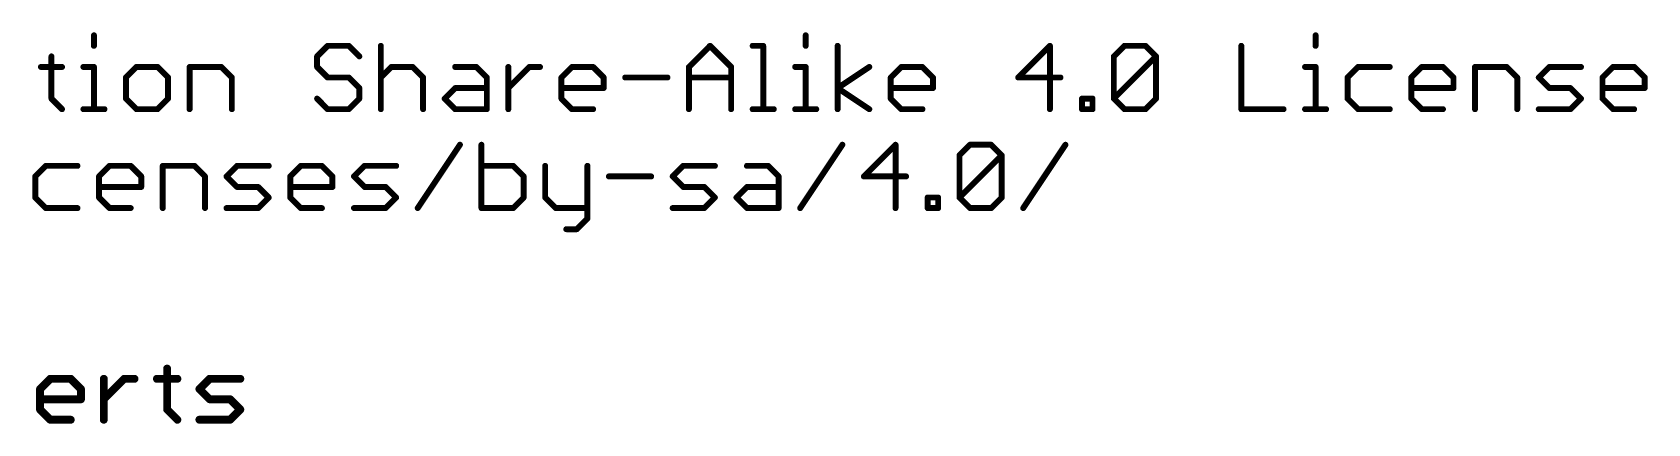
# Model space of a CAD drawing. Extents: x -30 to 77, y -19 to 28.
# Drawn here: x 35.92 to 77.41, y -18.16 to -8.11 of the extents above; entities that cross this region are included whole.
import ezdxf

# ---------------------------------------------------------------- set-up
doc = ezdxf.new("R2010")
doc.units = 0
doc.layers.add('51', color=53, linetype='CONTINUOUS')

msp = doc.modelspace()

# ---------------------------------------------------------------- linework, layer by layer
at = {"layer": '51'}
for points, const_width in [([(37.4984, -8.1856), (37.4984, -8.4568)], 0.1524), ([(55.78, -8.1856), (55.78, -8.4568)], 0.1524), ([(68.8773, -8.1856), (68.8773, -8.4568)], 0.1524), ([(36.407, -8.728), (36.407, -9.8126)], 0.1524), ([(43.5013, -8.4568), (43.2302, -8.728)], 0.1524), ([(43.2302, -8.728), (43.2302, -8.9991)], 0.1524), ([(44.0437, -8.4568), (43.5013, -8.4568)], 0.1524), ([(44.3148, -8.728), (44.0437, -8.4568)], 0.1524), ([(44.8673, -8.4568), (44.8673, -10.0838)], 0.1524), ([(52.7803, -8.9991), (53.3226, -8.4568)], 0.1524), ([(53.3226, -8.4568), (53.8649, -8.9991)], 0.1524), ([(54.4174, -8.4568), (54.6886, -8.4568)], 0.1524), ([(54.6886, -8.4568), (54.6886, -10.0838)], 0.1524), ([(56.6003, -10.0838), (56.6003, -8.4568)], 0.1524), ([(62.0524, -8.4568), (61.2389, -9.2703)], 0.1524), ([(62.0524, -10.0838), (62.0524, -8.4568)], 0.1524), ([(63.6946, -8.728), (63.9658, -8.4568)], 0.1524), ([(63.6946, -9.8126), (63.6946, -8.728)], 0.1524), ([(63.6946, -9.8126), (64.7793, -8.728)], 0.1524), ([(63.9658, -8.4568), (64.5081, -8.4568)], 0.1524), ([(64.5081, -8.4568), (64.7793, -8.728)], 0.1524), ([(64.7793, -8.728), (64.7793, -9.8126)], 0.1524), ([(66.9689, -8.4568), (66.9689, -10.0838)], 0.1524), ([(36.1358, -8.9991), (36.6782, -8.9991)], 0.1524), ([(37.2273, -8.9991), (37.4984, -8.9991)], 0.1524), ([(37.4984, -8.9991), (37.4984, -10.0838)], 0.1524), ([(38.5899, -8.9991), (38.3187, -9.2703)], 0.1524), ([(39.1322, -8.9991), (38.5899, -8.9991)], 0.1524), ([(39.4034, -9.2703), (39.1322, -8.9991)], 0.1524), ([(39.9559, -10.0838), (39.9559, -8.9991)], 0.1524), ([(39.9559, -8.9991), (40.7694, -8.9991)], 0.1524), ([(40.7694, -8.9991), (41.0405, -9.2703)], 0.1524), ([(43.2302, -8.9991), (43.5013, -9.2703)], 0.1524), ([(44.8673, -9.2703), (45.1385, -8.9991)], 0.1524), ([(45.1385, -8.9991), (45.6808, -8.9991)], 0.1524), ([(45.6808, -8.9991), (45.952, -9.2703)], 0.1524), ([(46.7756, -8.9991), (47.318, -8.9991)], 0.1524), ([(47.318, -8.9991), (47.5891, -9.2703)], 0.1524), ([(48.1416, -10.0838), (48.1416, -8.9991)], 0.1524), ([(48.1416, -9.5415), (48.684, -8.9991)], 0.1524), ([(48.684, -8.9991), (48.9551, -8.9991)], 0.1524), ([(49.5059, -9.2703), (49.7771, -8.9991)], 0.1524), ([(49.7771, -8.9991), (50.3194, -8.9991)], 0.1524), ([(50.3194, -8.9991), (50.5906, -9.2703)], 0.1524), ([(52.7803, -10.0838), (52.7803, -8.9991)], 0.1524), ([(53.8649, -8.9991), (53.8649, -10.0838)], 0.1524), ([(55.5088, -8.9991), (55.78, -8.9991)], 0.1524), ([(55.78, -8.9991), (55.78, -10.0838)], 0.1524), ([(56.6003, -9.5415), (57.4138, -8.9991)], 0.1524), ([(57.9646, -9.2703), (58.2357, -8.9991)], 0.1524), ([(58.2357, -8.9991), (58.7781, -8.9991)], 0.1524), ([(58.7781, -8.9991), (59.0492, -9.2703)], 0.1524), ([(68.6061, -8.9991), (68.8773, -8.9991)], 0.1524), ([(68.8773, -8.9991), (68.8773, -10.0838)], 0.1524), ([(69.9687, -8.9991), (69.6975, -9.2703)], 0.1524), ([(70.7822, -8.9991), (69.9687, -8.9991)], 0.1524), ([(71.3347, -9.2703), (71.6059, -8.9991)], 0.1524), ([(71.6059, -8.9991), (72.1482, -8.9991)], 0.1524), ([(72.1482, -8.9991), (72.4194, -9.2703)], 0.1524), ([(72.9718, -10.0838), (72.9718, -8.9991)], 0.1524), ([(72.9718, -8.9991), (73.7853, -8.9991)], 0.1524), ([(73.7853, -8.9991), (74.0565, -9.2703)], 0.1524), ([(74.609, -9.2703), (74.8802, -8.9991)], 0.1524), ([(74.8802, -8.9991), (75.6937, -8.9991)], 0.1524), ([(76.2462, -9.2703), (76.5173, -8.9991)], 0.1524), ([(76.5173, -8.9991), (77.0597, -8.9991)], 0.1524), ([(77.0597, -8.9991), (77.3308, -9.2703)], 0.1524), ([(38.3187, -9.2703), (38.3187, -9.8126)], 0.1524), ([(39.4034, -9.8126), (39.4034, -9.2703)], 0.1524), ([(41.0405, -9.2703), (41.0405, -10.0838)], 0.1524), ([(43.5013, -9.2703), (44.0437, -9.2703)], 0.1524), ([(44.0437, -9.2703), (44.3148, -9.5415)], 0.1524), ([(44.3148, -9.5415), (44.3148, -9.8126)], 0.1524), ([(45.952, -9.2703), (45.952, -10.0838)], 0.1524), ([(46.5045, -9.8126), (46.7756, -9.5415)], 0.1524), ([(46.7756, -9.5415), (47.5891, -9.5415)], 0.1524), ([(47.5891, -9.2703), (47.5891, -10.0838)], 0.1524), ([(49.5059, -9.8126), (49.5059, -9.2703)], 0.1524), ([(50.5906, -9.5415), (49.5059, -9.5415)], 0.1524), ([(50.5906, -9.2703), (50.5906, -9.5415)], 0.1524), ([(51.1431, -9.2703), (52.2278, -9.2703)], 0.1524), ([(52.7803, -9.2703), (53.8649, -9.2703)], 0.1524), ([(57.4138, -10.0838), (56.6003, -9.5415)], 0.1524), ([(57.9646, -9.8126), (57.9646, -9.2703)], 0.1524), ([(59.0492, -9.5415), (57.9646, -9.5415)], 0.1524), ([(59.0492, -9.2703), (59.0492, -9.5415)], 0.1524), ([(61.2389, -9.2703), (62.3236, -9.2703)], 0.1524), ([(69.6975, -9.2703), (69.6975, -9.8126)], 0.1524), ([(71.3347, -9.8126), (71.3347, -9.2703)], 0.1524), ([(72.4194, -9.5415), (71.3347, -9.5415)], 0.1524), ([(72.4194, -9.2703), (72.4194, -9.5415)], 0.1524), ([(74.0565, -9.2703), (74.0565, -10.0838)], 0.1524), ([(74.8802, -9.5415), (74.609, -9.2703)], 0.1524), ([(75.4225, -9.5415), (74.8802, -9.5415)], 0.1524), ([(75.6937, -9.8126), (75.4225, -9.5415)], 0.1524), ([(76.2462, -9.8126), (76.2462, -9.2703)], 0.1524), ([(77.3308, -9.5415), (76.2462, -9.5415)], 0.1524), ([(77.3308, -9.2703), (77.3308, -9.5415)], 0.1524), ([(36.407, -9.8126), (36.6782, -10.0838)], 0.1524), ([(38.3187, -9.8126), (38.5899, -10.0838)], 0.1524), ([(39.1322, -10.0838), (39.4034, -9.8126)], 0.1524), ([(43.5013, -10.0838), (43.2302, -9.8126)], 0.1524), ([(44.3148, -9.8126), (44.0437, -10.0838)], 0.1524), ([(46.7756, -10.0838), (46.5045, -9.8126)], 0.1524), ([(49.7771, -10.0838), (49.5059, -9.8126)], 0.1524), ([(58.2357, -10.0838), (57.9646, -9.8126)], 0.1524), ([(62.8761, -10.0838), (62.8761, -9.8126)], 0.1524), ([(62.8761, -9.8126), (63.1472, -9.8126)], 0.1524), ([(63.1472, -9.8126), (63.1472, -10.0838)], 0.1524), ([(63.9658, -10.0838), (63.6946, -9.8126)], 0.1524), ([(64.7793, -9.8126), (64.5081, -10.0838)], 0.1524), ([(69.6975, -9.8126), (69.9687, -10.0838)], 0.1524), ([(71.6059, -10.0838), (71.3347, -9.8126)], 0.1524), ([(75.4225, -10.0838), (75.6937, -9.8126)], 0.1524), ([(76.5173, -10.0838), (76.2462, -9.8126)], 0.1524), ([(37.2273, -10.0838), (37.7696, -10.0838)], 0.1524), ([(38.5899, -10.0838), (39.1322, -10.0838)], 0.1524), ([(44.0437, -10.0838), (43.5013, -10.0838)], 0.1524), ([(47.5891, -10.0838), (46.7756, -10.0838)], 0.1524), ([(50.3194, -10.0838), (49.7771, -10.0838)], 0.1524), ([(54.4174, -10.0838), (54.9597, -10.0838)], 0.1524), ([(55.5088, -10.0838), (56.0512, -10.0838)], 0.1524), ([(58.7781, -10.0838), (58.2357, -10.0838)], 0.1524), ([(63.1472, -10.0838), (62.8761, -10.0838)], 0.1524), ([(64.5081, -10.0838), (63.9658, -10.0838)], 0.1524), ([(66.9689, -10.0838), (68.0536, -10.0838)], 0.1524), ([(68.6061, -10.0838), (69.1484, -10.0838)], 0.1524), ([(69.9687, -10.0838), (70.7822, -10.0838)], 0.1524), ([(72.1482, -10.0838), (71.6059, -10.0838)], 0.1524), ([(74.609, -10.0838), (75.4225, -10.0838)], 0.1524), ([(77.0597, -10.0838), (76.5173, -10.0838)], 0.1524), ([(45.8143, -12.6238), (46.899, -10.9968)], 0.1524), ([(47.4515, -10.9968), (47.4515, -12.6238)], 0.1524), ([(55.6373, -12.6238), (56.7219, -10.9968)], 0.1524), ([(58.0879, -10.9968), (57.2744, -11.8103)], 0.1524), ([(58.0879, -12.6238), (58.0879, -10.9968)], 0.1524), ([(59.7301, -11.268), (60.0013, -10.9968)], 0.1524), ([(59.7301, -12.3526), (59.7301, -11.268)], 0.1524), ([(59.7301, -12.3526), (60.8148, -11.268)], 0.1524), ([(60.0013, -10.9968), (60.5436, -10.9968)], 0.1524), ([(60.5436, -10.9968), (60.8148, -11.268)], 0.1524), ([(60.8148, -11.268), (60.8148, -12.3526)], 0.1524), ([(61.3673, -12.6238), (62.452, -10.9968)], 0.1524), ([(36.2625, -11.5391), (35.9914, -11.8103)], 0.1524), ([(37.076, -11.5391), (36.2625, -11.5391)], 0.1524), ([(37.6285, -11.8103), (37.8997, -11.5391)], 0.1524), ([(37.8997, -11.5391), (38.442, -11.5391)], 0.1524), ([(38.442, -11.5391), (38.7132, -11.8103)], 0.1524), ([(39.2657, -12.6238), (39.2657, -11.5391)], 0.1524), ([(39.2657, -11.5391), (40.0792, -11.5391)], 0.1524), ([(40.0792, -11.5391), (40.3503, -11.8103)], 0.1524), ([(40.9028, -11.8103), (41.174, -11.5391)], 0.1524), ([(41.174, -11.5391), (41.9875, -11.5391)], 0.1524), ([(42.54, -11.8103), (42.8112, -11.5391)], 0.1524), ([(42.8112, -11.5391), (43.3535, -11.5391)], 0.1524), ([(43.3535, -11.5391), (43.6247, -11.8103)], 0.1524), ([(44.1772, -11.8103), (44.4483, -11.5391)], 0.1524), ([(44.4483, -11.5391), (45.2618, -11.5391)], 0.1524), ([(48.265, -11.5391), (47.4515, -11.5391)], 0.1524), ([(48.5361, -11.8103), (48.265, -11.5391)], 0.1524), ([(49.0886, -11.5391), (49.0886, -12.3526)], 0.1524), ([(50.1733, -11.5391), (50.1733, -12.895)], 0.1524), ([(52.3629, -11.8103), (52.6341, -11.5391)], 0.1524), ([(52.6341, -11.5391), (53.4476, -11.5391)], 0.1524), ([(54.2713, -11.5391), (54.8136, -11.5391)], 0.1524), ([(54.8136, -11.5391), (55.0848, -11.8103)], 0.1524), ([(35.9914, -11.8103), (35.9914, -12.3526)], 0.1524), ([(37.6285, -12.3526), (37.6285, -11.8103)], 0.1524), ([(38.7132, -12.0815), (37.6285, -12.0815)], 0.1524), ([(38.7132, -11.8103), (38.7132, -12.0815)], 0.1524), ([(40.3503, -11.8103), (40.3503, -12.6238)], 0.1524), ([(41.174, -12.0815), (40.9028, -11.8103)], 0.1524), ([(41.7163, -12.0815), (41.174, -12.0815)], 0.1524), ([(41.9875, -12.3526), (41.7163, -12.0815)], 0.1524), ([(42.54, -12.3526), (42.54, -11.8103)], 0.1524), ([(43.6247, -12.0815), (42.54, -12.0815)], 0.1524), ([(43.6247, -11.8103), (43.6247, -12.0815)], 0.1524), ([(44.4483, -12.0815), (44.1772, -11.8103)], 0.1524), ([(44.9907, -12.0815), (44.4483, -12.0815)], 0.1524), ([(45.2618, -12.3526), (44.9907, -12.0815)], 0.1524), ([(48.5361, -12.3526), (48.5361, -11.8103)], 0.1524), ([(50.7258, -11.8103), (51.8104, -11.8103)], 0.1524), ([(52.6341, -12.0815), (52.3629, -11.8103)], 0.1524), ([(53.1764, -12.0815), (52.6341, -12.0815)], 0.1524), ([(53.4476, -12.3526), (53.1764, -12.0815)], 0.1524), ([(54.0001, -12.3526), (54.2713, -12.0815)], 0.1524), ([(54.2713, -12.0815), (55.0848, -12.0815)], 0.1524), ([(55.0848, -11.8103), (55.0848, -12.6238)], 0.1524), ([(57.2744, -11.8103), (58.3591, -11.8103)], 0.1524), ([(35.9914, -12.3526), (36.2625, -12.6238)], 0.1524), ([(37.8997, -12.6238), (37.6285, -12.3526)], 0.1524), ([(41.7163, -12.6238), (41.9875, -12.3526)], 0.1524), ([(42.8112, -12.6238), (42.54, -12.3526)], 0.1524), ([(44.9907, -12.6238), (45.2618, -12.3526)], 0.1524), ([(48.265, -12.6238), (48.5361, -12.3526)], 0.1524), ([(49.0886, -12.3526), (49.3598, -12.6238)], 0.1524), ([(53.1764, -12.6238), (53.4476, -12.3526)], 0.1524), ([(54.2713, -12.6238), (54.0001, -12.3526)], 0.1524), ([(58.9116, -12.6238), (58.9116, -12.3526)], 0.1524), ([(58.9116, -12.3526), (59.1827, -12.3526)], 0.1524), ([(59.1827, -12.3526), (59.1827, -12.6238)], 0.1524), ([(60.0013, -12.6238), (59.7301, -12.3526)], 0.1524), ([(60.8148, -12.3526), (60.5436, -12.6238)], 0.1524), ([(36.2625, -12.6238), (37.076, -12.6238)], 0.1524), ([(38.442, -12.6238), (37.8997, -12.6238)], 0.1524), ([(40.9028, -12.6238), (41.7163, -12.6238)], 0.1524), ([(43.3535, -12.6238), (42.8112, -12.6238)], 0.1524), ([(44.1772, -12.6238), (44.9907, -12.6238)], 0.1524), ([(47.4515, -12.6238), (48.265, -12.6238)], 0.1524), ([(49.3598, -12.6238), (50.1733, -12.6238)], 0.1524), ([(50.1733, -12.895), (49.9021, -13.1661)], 0.1524), ([(52.3629, -12.6238), (53.1764, -12.6238)], 0.1524), ([(55.0848, -12.6238), (54.2713, -12.6238)], 0.1524), ([(59.1827, -12.6238), (58.9116, -12.6238)], 0.1524), ([(60.5436, -12.6238), (60.0013, -12.6238)], 0.1524), ([(49.9021, -13.1661), (49.631, -13.1661)], 0.1524), ([(36.114, -17.2713), (36.3767, -17.0086)], 0.2032), ([(36.3767, -17.0086), (36.9021, -17.0086)], 0.2032), ([(36.9021, -17.0086), (37.1648, -17.2713)], 0.2032), ([(37.7512, -18.0594), (37.7512, -17.0086)], 0.2032), ([(37.7512, -17.534), (38.2766, -17.0086)], 0.2032), ([(38.2766, -17.0086), (38.5393, -17.0086)], 0.2032), ([(39.1155, -17.0086), (39.6409, -17.0086)], 0.2032), ([(39.3782, -16.7459), (39.3782, -17.7967)], 0.2032), ([(40.2069, -17.2713), (40.4696, -17.0086)], 0.2032), ([(40.4696, -17.0086), (41.2577, -17.0086)], 0.2032), ([(36.114, -17.7967), (36.114, -17.2713)], 0.2032), ([(37.1648, -17.2713), (37.1648, -17.534)], 0.2032), ([(40.4696, -17.534), (40.2069, -17.2713)], 0.2032), ([(37.1648, -17.534), (36.114, -17.534)], 0.2032), ([(36.3767, -18.0594), (36.114, -17.7967)], 0.2032), ([(39.3782, -17.7967), (39.6409, -18.0594)], 0.2032), ([(40.995, -17.534), (40.4696, -17.534)], 0.2032), ([(41.2577, -17.7967), (40.995, -17.534)], 0.2032), ([(40.995, -18.0594), (41.2577, -17.7967)], 0.2032), ([(36.9021, -18.0594), (36.3767, -18.0594)], 0.2032), ([(40.2069, -18.0594), (40.995, -18.0594)], 0.2032)]:
    msp.add_lwpolyline(points, dxfattribs=dict(at, const_width=const_width))
for points, const_width in [([(37.5365, -8.1856, 1), (37.4603, -8.1856)], 0.0762), ([(55.8181, -8.1856, 1), (55.7419, -8.1856)], 0.0762), ([(68.9154, -8.1856, 1), (68.8392, -8.1856)], 0.0762), ([(36.4451, -8.728, 1), (36.3689, -8.728)], 0.0762), ([(37.4603, -8.4568, 1), (37.5365, -8.4568)], 0.0762), ([(43.2032, -8.701, 1), (43.2571, -8.7549)], 0.0762), ([(43.2683, -8.728, 1), (43.1921, -8.728)], 0.0762), ([(43.5013, -8.4187, 1), (43.5013, -8.4949)], 0.0762), ([(43.5283, -8.4838, 1), (43.4744, -8.4299)], 0.0762), ([(44.0706, -8.4299, 1), (44.0167, -8.4838)], 0.0762), ([(44.0437, -8.4949, 1), (44.0437, -8.4187)], 0.0762), ([(44.2879, -8.7549, 1), (44.3418, -8.701)], 0.0762), ([(44.9054, -8.4568, 1), (44.8292, -8.4568)], 0.0762), ([(53.3495, -8.4299, 1), (53.2956, -8.4838)], 0.0762), ([(53.3495, -8.4838, 1), (53.2956, -8.4299)], 0.0762), ([(54.4174, -8.4187, 1), (54.4174, -8.4949)], 0.0762), ([(54.7267, -8.4568, 1), (54.6505, -8.4568)], 0.0762), ([(54.6886, -8.4949, 1), (54.6886, -8.4187)], 0.0762), ([(55.7419, -8.4568, 1), (55.8181, -8.4568)], 0.0762), ([(56.6384, -8.4568, 1), (56.5622, -8.4568)], 0.0762), ([(62.0905, -8.4568, 1), (62.0143, -8.4568)], 0.0762), ([(62.0793, -8.4838, 1), (62.0254, -8.4299)], 0.0762), ([(63.7327, -8.728, 1), (63.6565, -8.728)], 0.0762), ([(63.6677, -8.701, 1), (63.7216, -8.7549)], 0.0762), ([(63.9658, -8.4187, 1), (63.9658, -8.4949)], 0.0762), ([(63.9927, -8.4838, 1), (63.9388, -8.4299)], 0.0762), ([(64.5351, -8.4299, 1), (64.4812, -8.4838)], 0.0762), ([(64.5081, -8.4949, 1), (64.5081, -8.4187)], 0.0762), ([(64.8174, -8.728, 1), (64.7412, -8.728)], 0.0762), ([(64.8062, -8.7549, 1), (64.7523, -8.701)], 0.0762), ([(64.7523, -8.7549, 1), (64.8062, -8.701)], 0.0762), ([(67.007, -8.4568, 1), (66.9308, -8.4568)], 0.0762), ([(68.8392, -8.4568, 1), (68.9154, -8.4568)], 0.0762), ([(36.1358, -8.961, 1), (36.1358, -9.0372)], 0.0762), ([(36.6782, -9.0372, 1), (36.6782, -8.961)], 0.0762), ([(37.2273, -8.961, 1), (37.2273, -9.0372)], 0.0762), ([(37.5365, -8.9991, 1), (37.4603, -8.9991)], 0.0762), ([(37.4984, -9.0372, 1), (37.4984, -8.961)], 0.0762), ([(38.5899, -8.961, 1), (38.5899, -9.0372)], 0.0762), ([(38.6168, -9.0261, 1), (38.5629, -8.9722)], 0.0762), ([(39.1591, -8.9722, 1), (39.1053, -9.0261)], 0.0762), ([(39.1322, -9.0372, 1), (39.1322, -8.961)], 0.0762), ([(39.994, -8.9991, 1), (39.9178, -8.9991)], 0.0762), ([(39.9559, -8.961, 1), (39.9559, -9.0372)], 0.0762), ([(40.7963, -8.9722, 1), (40.7424, -9.0261)], 0.0762), ([(40.7694, -9.0372, 1), (40.7694, -8.961)], 0.0762), ([(43.2571, -8.9722, 1), (43.2032, -9.0261)], 0.0762), ([(43.1921, -8.9991, 1), (43.2683, -8.9991)], 0.0762), ([(45.1385, -8.961, 1), (45.1385, -9.0372)], 0.0762), ([(45.1654, -9.0261, 1), (45.1116, -8.9722)], 0.0762), ([(45.7078, -8.9722, 1), (45.6539, -9.0261)], 0.0762), ([(45.6808, -9.0372, 1), (45.6808, -8.961)], 0.0762), ([(46.7756, -8.961, 1), (46.7756, -9.0372)], 0.0762), ([(47.3449, -8.9722, 1), (47.291, -9.0261)], 0.0762), ([(47.318, -9.0372, 1), (47.318, -8.961)], 0.0762), ([(48.1797, -8.9991, 1), (48.1035, -8.9991)], 0.0762), ([(48.684, -8.961, 1), (48.684, -9.0372)], 0.0762), ([(48.7109, -9.0261, 1), (48.657, -8.9722)], 0.0762), ([(48.9551, -9.0372, 1), (48.9551, -8.961)], 0.0762), ([(49.7771, -8.961, 1), (49.7771, -9.0372)], 0.0762), ([(49.804, -9.0261, 1), (49.7502, -8.9722)], 0.0762), ([(50.3464, -8.9722, 1), (50.2925, -9.0261)], 0.0762), ([(50.3194, -9.0372, 1), (50.3194, -8.961)], 0.0762), ([(52.7533, -8.9722, 1), (52.8072, -9.0261)], 0.0762), ([(52.8184, -8.9991, 1), (52.7422, -8.9991)], 0.0762), ([(53.903, -8.9991, 1), (53.8268, -8.9991)], 0.0762), ([(53.838, -9.0261, 1), (53.8919, -8.9722)], 0.0762), ([(55.5088, -8.961, 1), (55.5088, -9.0372)], 0.0762), ([(55.8181, -8.9991, 1), (55.7419, -8.9991)], 0.0762), ([(55.78, -9.0372, 1), (55.78, -8.961)], 0.0762), ([(57.4349, -9.0308, 1), (57.3926, -8.9674)], 0.0762), ([(58.2357, -8.961, 1), (58.2357, -9.0372)], 0.0762), ([(58.2627, -9.0261, 1), (58.2088, -8.9722)], 0.0762), ([(58.805, -8.9722, 1), (58.7511, -9.0261)], 0.0762), ([(58.7781, -9.0372, 1), (58.7781, -8.961)], 0.0762), ([(68.6061, -8.961, 1), (68.6061, -9.0372)], 0.0762), ([(68.9154, -8.9991, 1), (68.8392, -8.9991)], 0.0762), ([(68.8773, -9.0372, 1), (68.8773, -8.961)], 0.0762), ([(69.9687, -8.961, 1), (69.9687, -9.0372)], 0.0762), ([(69.9956, -9.0261, 1), (69.9418, -8.9722)], 0.0762), ([(70.7822, -9.0372, 1), (70.7822, -8.961)], 0.0762), ([(71.6059, -8.961, 1), (71.6059, -9.0372)], 0.0762), ([(71.6328, -9.0261, 1), (71.5789, -8.9722)], 0.0762), ([(72.1751, -8.9722, 1), (72.1212, -9.0261)], 0.0762), ([(72.1482, -9.0372, 1), (72.1482, -8.961)], 0.0762), ([(73.0099, -8.9991, 1), (72.9337, -8.9991)], 0.0762), ([(72.9718, -8.961, 1), (72.9718, -9.0372)], 0.0762), ([(73.8123, -8.9722, 1), (73.7584, -9.0261)], 0.0762), ([(73.7853, -9.0372, 1), (73.7853, -8.961)], 0.0762), ([(74.8802, -8.961, 1), (74.8802, -9.0372)], 0.0762), ([(74.9071, -9.0261, 1), (74.8532, -8.9722)], 0.0762), ([(75.6937, -9.0372, 1), (75.6937, -8.961)], 0.0762), ([(76.5173, -8.961, 1), (76.5173, -9.0372)], 0.0762), ([(76.5443, -9.0261, 1), (76.4904, -8.9722)], 0.0762), ([(77.0866, -8.9722, 1), (77.0327, -9.0261)], 0.0762), ([(77.0597, -9.0372, 1), (77.0597, -8.961)], 0.0762), ([(38.3568, -9.2703, 1), (38.2806, -9.2703)], 0.0762), ([(38.2918, -9.2434, 1), (38.3456, -9.2972)], 0.0762), ([(39.4415, -9.2703, 1), (39.3653, -9.2703)], 0.0762), ([(39.3764, -9.2972, 1), (39.4303, -9.2434)], 0.0762), ([(41.0786, -9.2703, 1), (41.0024, -9.2703)], 0.0762), ([(41.0136, -9.2972, 1), (41.0675, -9.2434)], 0.0762), ([(43.5013, -9.2322, 1), (43.5013, -9.3084)], 0.0762), ([(43.4744, -9.2972, 1), (43.5283, -9.2434)], 0.0762), ([(44.0706, -9.2434, 1), (44.0167, -9.2972)], 0.0762), ([(44.0437, -9.3084, 1), (44.0437, -9.2322)], 0.0762), ([(44.3529, -9.5415, 1), (44.2767, -9.5415)], 0.0762), ([(44.2879, -9.5684, 1), (44.3418, -9.5145)], 0.0762), ([(44.8404, -9.2434, 1), (44.8943, -9.2972)], 0.0762), ([(45.9901, -9.2703, 1), (45.9139, -9.2703)], 0.0762), ([(45.925, -9.2972, 1), (45.9789, -9.2434)], 0.0762), ([(46.7756, -9.5034, 1), (46.7756, -9.5796)], 0.0762), ([(46.8026, -9.5684, 1), (46.7487, -9.5145)], 0.0762), ([(47.6272, -9.2703, 1), (47.551, -9.2703)], 0.0762), ([(47.5622, -9.2972, 1), (47.6161, -9.2434)], 0.0762), ([(47.5891, -9.5796, 1), (47.5891, -9.5034)], 0.0762), ([(48.1147, -9.5145, 1), (48.1686, -9.5684)], 0.0762), ([(49.544, -9.2703, 1), (49.4678, -9.2703)], 0.0762), ([(49.5059, -9.5034, 1), (49.5059, -9.5796)], 0.0762), ([(49.479, -9.2434, 1), (49.5329, -9.2972)], 0.0762), ([(50.6287, -9.2703, 1), (50.5525, -9.2703)], 0.0762), ([(50.5525, -9.5415, 1), (50.6287, -9.5415)], 0.0762), ([(50.5637, -9.2972, 1), (50.6175, -9.2434)], 0.0762), ([(50.5906, -9.5796, 1), (50.5906, -9.5034)], 0.0762), ([(51.1431, -9.2322, 1), (51.1431, -9.3084)], 0.0762), ([(52.2278, -9.3084, 1), (52.2278, -9.2322)], 0.0762), ([(52.7803, -9.2322, 1), (52.7803, -9.3084)], 0.0762), ([(53.8649, -9.3084, 1), (53.8649, -9.2322)], 0.0762), ([(56.6214, -9.5098, 1), (56.5792, -9.5732)], 0.0762), ([(56.5792, -9.5098, 1), (56.6214, -9.5732)], 0.0762), ([(58.0027, -9.2703, 1), (57.9265, -9.2703)], 0.0762), ([(57.9376, -9.2434, 1), (57.9915, -9.2972)], 0.0762), ([(57.9646, -9.5034, 1), (57.9646, -9.5796)], 0.0762), ([(59.0873, -9.2703, 1), (59.0111, -9.2703)], 0.0762), ([(59.0111, -9.5415, 1), (59.0873, -9.5415)], 0.0762), ([(59.0223, -9.2972, 1), (59.0762, -9.2434)], 0.0762), ([(59.0492, -9.5796, 1), (59.0492, -9.5034)], 0.0762), ([(61.2389, -9.2322, 1), (61.2389, -9.3084)], 0.0762), ([(61.212, -9.2434, 1), (61.2658, -9.2972)], 0.0762), ([(62.3236, -9.3084, 1), (62.3236, -9.2322)], 0.0762), ([(69.7356, -9.2703, 1), (69.6594, -9.2703)], 0.0762), ([(69.6706, -9.2434, 1), (69.7245, -9.2972)], 0.0762), ([(71.3728, -9.2703, 1), (71.2966, -9.2703)], 0.0762), ([(71.3077, -9.2434, 1), (71.3616, -9.2972)], 0.0762), ([(71.3347, -9.5034, 1), (71.3347, -9.5796)], 0.0762), ([(72.4575, -9.2703, 1), (72.3813, -9.2703)], 0.0762), ([(72.3813, -9.5415, 1), (72.4575, -9.5415)], 0.0762), ([(72.3924, -9.2972, 1), (72.4463, -9.2434)], 0.0762), ([(72.4194, -9.5796, 1), (72.4194, -9.5034)], 0.0762), ([(74.0946, -9.2703, 1), (74.0184, -9.2703)], 0.0762), ([(74.0296, -9.2972, 1), (74.0834, -9.2434)], 0.0762), ([(74.6359, -9.2434, 1), (74.5821, -9.2972)], 0.0762), ([(74.5821, -9.2434, 1), (74.6359, -9.2972)], 0.0762), ([(74.8802, -9.5034, 1), (74.8802, -9.5796)], 0.0762), ([(74.8532, -9.5684, 1), (74.9071, -9.5145)], 0.0762), ([(75.4494, -9.5145, 1), (75.3956, -9.5684)], 0.0762), ([(75.4225, -9.5796, 1), (75.4225, -9.5034)], 0.0762), ([(76.2843, -9.2703, 1), (76.2081, -9.2703)], 0.0762), ([(76.2192, -9.2434, 1), (76.2731, -9.2972)], 0.0762), ([(76.2462, -9.5034, 1), (76.2462, -9.5796)], 0.0762), ([(77.3689, -9.2703, 1), (77.2927, -9.2703)], 0.0762), ([(77.2927, -9.5415, 1), (77.3689, -9.5415)], 0.0762), ([(77.3039, -9.2972, 1), (77.3578, -9.2434)], 0.0762), ([(77.3308, -9.5796, 1), (77.3308, -9.5034)], 0.0762), ([(36.4339, -9.7857, 1), (36.3801, -9.8396)], 0.0762), ([(36.3689, -9.8126, 1), (36.4451, -9.8126)], 0.0762), ([(38.3456, -9.7857, 1), (38.2918, -9.8396)], 0.0762), ([(38.2806, -9.8126, 1), (38.3568, -9.8126)], 0.0762), ([(39.3653, -9.8126, 1), (39.4415, -9.8126)], 0.0762), ([(39.4303, -9.8396, 1), (39.3764, -9.7857)], 0.0762), ([(43.2571, -9.7857, 1), (43.2032, -9.8396)], 0.0762), ([(44.2767, -9.8126, 1), (44.3529, -9.8126)], 0.0762), ([(44.3418, -9.8396, 1), (44.2879, -9.7857)], 0.0762), ([(46.5314, -9.7857, 1), (46.4775, -9.8396)], 0.0762), ([(46.4775, -9.7857, 1), (46.5314, -9.8396)], 0.0762), ([(49.5329, -9.7857, 1), (49.479, -9.8396)], 0.0762), ([(49.4678, -9.8126, 1), (49.544, -9.8126)], 0.0762), ([(57.9915, -9.7857, 1), (57.9376, -9.8396)], 0.0762), ([(57.9265, -9.8126, 1), (58.0027, -9.8126)], 0.0762), ([(62.9142, -9.8126, 1), (62.838, -9.8126)], 0.0762), ([(62.8761, -9.7745, 1), (62.8761, -9.8507)], 0.0762), ([(63.1853, -9.8126, 1), (63.1091, -9.8126)], 0.0762), ([(63.1472, -9.8507, 1), (63.1472, -9.7745)], 0.0762), ([(63.7216, -9.7857, 1), (63.6677, -9.8396)], 0.0762), ([(63.6677, -9.7857, 1), (63.7216, -9.8396)], 0.0762), ([(63.6565, -9.8126, 1), (63.7327, -9.8126)], 0.0762), ([(64.7412, -9.8126, 1), (64.8174, -9.8126)], 0.0762), ([(64.8062, -9.8396, 1), (64.7523, -9.7857)], 0.0762), ([(69.7245, -9.7857, 1), (69.6706, -9.8396)], 0.0762), ([(69.6594, -9.8126, 1), (69.7356, -9.8126)], 0.0762), ([(71.3616, -9.7857, 1), (71.3077, -9.8396)], 0.0762), ([(71.2966, -9.8126, 1), (71.3728, -9.8126)], 0.0762), ([(75.7206, -9.8396, 1), (75.6667, -9.7857)], 0.0762), ([(75.6667, -9.8396, 1), (75.7206, -9.7857)], 0.0762), ([(76.2731, -9.7857, 1), (76.2192, -9.8396)], 0.0762), ([(76.2081, -9.8126, 1), (76.2843, -9.8126)], 0.0762), ([(36.6512, -10.1107, 1), (36.7051, -10.0569)], 0.0762), ([(37.2273, -10.0457, 1), (37.2273, -10.1219)], 0.0762), ([(37.4603, -10.0838, 1), (37.5365, -10.0838)], 0.0762), ([(37.7696, -10.1219, 1), (37.7696, -10.0457)], 0.0762), ([(38.5899, -10.0457, 1), (38.5899, -10.1219)], 0.0762), ([(38.5629, -10.1107, 1), (38.6168, -10.0569)], 0.0762), ([(39.1053, -10.0569, 1), (39.1591, -10.1107)], 0.0762), ([(39.1322, -10.1219, 1), (39.1322, -10.0457)], 0.0762), ([(39.9178, -10.0838, 1), (39.994, -10.0838)], 0.0762), ([(41.0024, -10.0838, 1), (41.0786, -10.0838)], 0.0762), ([(43.5013, -10.0457, 1), (43.5013, -10.1219)], 0.0762), ([(43.4744, -10.1107, 1), (43.5283, -10.0569)], 0.0762), ([(44.0167, -10.0569, 1), (44.0706, -10.1107)], 0.0762), ([(44.0437, -10.1219, 1), (44.0437, -10.0457)], 0.0762), ([(44.8292, -10.0838, 1), (44.9054, -10.0838)], 0.0762), ([(45.9139, -10.0838, 1), (45.9901, -10.0838)], 0.0762), ([(46.7756, -10.0457, 1), (46.7756, -10.1219)], 0.0762), ([(46.7487, -10.1107, 1), (46.8026, -10.0569)], 0.0762), ([(47.551, -10.0838, 1), (47.6272, -10.0838)], 0.0762), ([(47.5891, -10.1219, 1), (47.5891, -10.0457)], 0.0762), ([(48.1035, -10.0838, 1), (48.1797, -10.0838)], 0.0762), ([(49.7771, -10.0457, 1), (49.7771, -10.1219)], 0.0762), ([(49.7502, -10.1107, 1), (49.804, -10.0569)], 0.0762), ([(50.3194, -10.1219, 1), (50.3194, -10.0457)], 0.0762), ([(52.7422, -10.0838, 1), (52.8184, -10.0838)], 0.0762), ([(53.8268, -10.0838, 1), (53.903, -10.0838)], 0.0762), ([(54.4174, -10.0457, 1), (54.4174, -10.1219)], 0.0762), ([(54.6505, -10.0838, 1), (54.7267, -10.0838)], 0.0762), ([(54.9597, -10.1219, 1), (54.9597, -10.0457)], 0.0762), ([(55.5088, -10.0457, 1), (55.5088, -10.1219)], 0.0762), ([(55.7419, -10.0838, 1), (55.8181, -10.0838)], 0.0762), ([(56.0512, -10.1219, 1), (56.0512, -10.0457)], 0.0762), ([(56.5622, -10.0838, 1), (56.6384, -10.0838)], 0.0762), ([(57.3926, -10.1155, 1), (57.4349, -10.0521)], 0.0762), ([(58.2357, -10.0457, 1), (58.2357, -10.1219)], 0.0762), ([(58.2088, -10.1107, 1), (58.2627, -10.0569)], 0.0762), ([(58.7781, -10.1219, 1), (58.7781, -10.0457)], 0.0762), ([(62.0143, -10.0838, 1), (62.0905, -10.0838)], 0.0762), ([(62.8761, -10.0457, 1), (62.8761, -10.1219)], 0.0762), ([(62.838, -10.0838, 1), (62.9142, -10.0838)], 0.0762), ([(63.1091, -10.0838, 1), (63.1853, -10.0838)], 0.0762), ([(63.1472, -10.1219, 1), (63.1472, -10.0457)], 0.0762), ([(63.9658, -10.0457, 1), (63.9658, -10.1219)], 0.0762), ([(63.9388, -10.1107, 1), (63.9927, -10.0569)], 0.0762), ([(64.4812, -10.0569, 1), (64.5351, -10.1107)], 0.0762), ([(64.5081, -10.1219, 1), (64.5081, -10.0457)], 0.0762), ([(66.9689, -10.0457, 1), (66.9689, -10.1219)], 0.0762), ([(66.9308, -10.0838, 1), (67.007, -10.0838)], 0.0762), ([(68.0536, -10.1219, 1), (68.0536, -10.0457)], 0.0762), ([(68.6061, -10.0457, 1), (68.6061, -10.1219)], 0.0762), ([(68.8392, -10.0838, 1), (68.9154, -10.0838)], 0.0762), ([(69.1484, -10.1219, 1), (69.1484, -10.0457)], 0.0762), ([(69.9687, -10.0457, 1), (69.9687, -10.1219)], 0.0762), ([(69.9418, -10.1107, 1), (69.9956, -10.0569)], 0.0762), ([(70.7822, -10.1219, 1), (70.7822, -10.0457)], 0.0762), ([(71.6059, -10.0457, 1), (71.6059, -10.1219)], 0.0762), ([(71.5789, -10.1107, 1), (71.6328, -10.0569)], 0.0762), ([(72.1482, -10.1219, 1), (72.1482, -10.0457)], 0.0762), ([(72.9337, -10.0838, 1), (73.0099, -10.0838)], 0.0762), ([(74.0184, -10.0838, 1), (74.0946, -10.0838)], 0.0762), ([(74.609, -10.0457, 1), (74.609, -10.1219)], 0.0762), ([(75.3956, -10.0569, 1), (75.4494, -10.1107)], 0.0762), ([(75.4225, -10.1219, 1), (75.4225, -10.0457)], 0.0762), ([(76.5173, -10.0457, 1), (76.5173, -10.1219)], 0.0762), ([(76.4904, -10.1107, 1), (76.5443, -10.0569)], 0.0762), ([(77.0597, -10.1219, 1), (77.0597, -10.0457)], 0.0762), ([(46.9307, -11.0179, 1), (46.8673, -10.9757)], 0.0762), ([(47.4896, -10.9968, 1), (47.4134, -10.9968)], 0.0762), ([(56.7536, -11.0179, 1), (56.6902, -10.9757)], 0.0762), ([(58.126, -10.9968, 1), (58.0498, -10.9968)], 0.0762), ([(58.1148, -11.0238, 1), (58.061, -10.9699)], 0.0762), ([(59.7682, -11.268, 1), (59.692, -11.268)], 0.0762), ([(60.0013, -10.9587, 1), (60.0013, -11.0349)], 0.0762), ([(60.0282, -11.0238, 1), (59.9744, -10.9699)], 0.0762), ([(60.5706, -10.9699, 1), (60.5167, -11.0238)], 0.0762), ([(60.5436, -11.0349, 1), (60.5436, -10.9587)], 0.0762), ([(60.8529, -11.268, 1), (60.7767, -11.268)], 0.0762), ([(60.8417, -11.2949, 1), (60.7879, -11.241)], 0.0762), ([(62.4837, -11.0179, 1), (62.4203, -10.9757)], 0.0762), ([(36.2625, -11.501, 1), (36.2625, -11.5772)], 0.0762), ([(36.2895, -11.5661, 1), (36.2356, -11.5122)], 0.0762), ([(37.076, -11.5772, 1), (37.076, -11.501)], 0.0762), ([(37.8997, -11.501, 1), (37.8997, -11.5772)], 0.0762), ([(37.9266, -11.5661, 1), (37.8728, -11.5122)], 0.0762), ([(38.469, -11.5122, 1), (38.4151, -11.5661)], 0.0762), ([(38.442, -11.5772, 1), (38.442, -11.501)], 0.0762), ([(39.3038, -11.5391, 1), (39.2276, -11.5391)], 0.0762), ([(39.2657, -11.501, 1), (39.2657, -11.5772)], 0.0762), ([(40.1061, -11.5122, 1), (40.0522, -11.5661)], 0.0762), ([(40.0792, -11.5772, 1), (40.0792, -11.501)], 0.0762), ([(41.174, -11.501, 1), (41.174, -11.5772)], 0.0762), ([(41.201, -11.5661, 1), (41.1471, -11.5122)], 0.0762), ([(41.9875, -11.5772, 1), (41.9875, -11.501)], 0.0762), ([(42.8112, -11.501, 1), (42.8112, -11.5772)], 0.0762), ([(42.8381, -11.5661, 1), (42.7842, -11.5122)], 0.0762), ([(43.3804, -11.5122, 1), (43.3266, -11.5661)], 0.0762), ([(43.3535, -11.5772, 1), (43.3535, -11.501)], 0.0762), ([(44.4483, -11.501, 1), (44.4483, -11.5772)], 0.0762), ([(44.4753, -11.5661, 1), (44.4214, -11.5122)], 0.0762), ([(45.2618, -11.5772, 1), (45.2618, -11.501)], 0.0762), ([(47.4515, -11.501, 1), (47.4515, -11.5772)], 0.0762), ([(48.2919, -11.5122, 1), (48.238, -11.5661)], 0.0762), ([(48.265, -11.5772, 1), (48.265, -11.501)], 0.0762), ([(49.1267, -11.5391, 1), (49.0505, -11.5391)], 0.0762), ([(50.2114, -11.5391, 1), (50.1352, -11.5391)], 0.0762), ([(52.6341, -11.501, 1), (52.6341, -11.5772)], 0.0762), ([(52.661, -11.5661, 1), (52.6072, -11.5122)], 0.0762), ([(53.4476, -11.5772, 1), (53.4476, -11.501)], 0.0762), ([(54.2713, -11.501, 1), (54.2713, -11.5772)], 0.0762), ([(54.8405, -11.5122, 1), (54.7866, -11.5661)], 0.0762), ([(54.8136, -11.5772, 1), (54.8136, -11.501)], 0.0762), ([(59.7032, -11.241, 1), (59.7571, -11.2949)], 0.0762), ([(60.7879, -11.2949, 1), (60.8417, -11.241)], 0.0762), ([(36.0295, -11.8103, 1), (35.9533, -11.8103)], 0.0762), ([(35.9644, -11.7834, 1), (36.0183, -11.8372)], 0.0762), ([(37.6666, -11.8103, 1), (37.5904, -11.8103)], 0.0762), ([(37.6285, -12.0434, 1), (37.6285, -12.1196)], 0.0762), ([(37.6016, -11.7834, 1), (37.6555, -11.8372)], 0.0762), ([(38.7513, -11.8103, 1), (38.6751, -11.8103)], 0.0762), ([(38.6863, -11.8372, 1), (38.7401, -11.7834)], 0.0762), ([(38.7132, -12.1196, 1), (38.7132, -12.0434)], 0.0762), ([(40.3884, -11.8103, 1), (40.3122, -11.8103)], 0.0762), ([(40.3234, -11.8372, 1), (40.3773, -11.7834)], 0.0762), ([(40.9298, -11.7834, 1), (40.8759, -11.8372)], 0.0762), ([(40.8759, -11.7834, 1), (40.9298, -11.8372)], 0.0762), ([(41.174, -12.0434, 1), (41.174, -12.1196)], 0.0762), ([(41.1471, -12.1084, 1), (41.201, -12.0545)], 0.0762), ([(41.7433, -12.0545, 1), (41.6894, -12.1084)], 0.0762), ([(41.7163, -12.1196, 1), (41.7163, -12.0434)], 0.0762), ([(42.5781, -11.8103, 1), (42.5019, -11.8103)], 0.0762), ([(42.54, -12.0434, 1), (42.54, -12.1196)], 0.0762), ([(42.5131, -11.7834, 1), (42.5669, -11.8372)], 0.0762), ([(43.6628, -11.8103, 1), (43.5866, -11.8103)], 0.0762), ([(43.5977, -11.8372, 1), (43.6516, -11.7834)], 0.0762), ([(43.6247, -12.1196, 1), (43.6247, -12.0434)], 0.0762), ([(44.2041, -11.7834, 1), (44.1502, -11.8372)], 0.0762), ([(44.1502, -11.7834, 1), (44.2041, -11.8372)], 0.0762), ([(44.4483, -12.0434, 1), (44.4483, -12.1196)], 0.0762), ([(44.4214, -12.1084, 1), (44.4753, -12.0545)], 0.0762), ([(45.0176, -12.0545, 1), (44.9637, -12.1084)], 0.0762), ([(44.9907, -12.1196, 1), (44.9907, -12.0434)], 0.0762), ([(48.5742, -11.8103, 1), (48.498, -11.8103)], 0.0762), ([(48.5092, -11.8372, 1), (48.5631, -11.7834)], 0.0762), ([(50.7258, -11.7722, 1), (50.7258, -11.8484)], 0.0762), ([(51.8104, -11.8484, 1), (51.8104, -11.7722)], 0.0762), ([(52.3899, -11.7834, 1), (52.336, -11.8372)], 0.0762), ([(52.336, -11.7834, 1), (52.3899, -11.8372)], 0.0762), ([(52.6341, -12.0434, 1), (52.6341, -12.1196)], 0.0762), ([(52.6072, -12.1084, 1), (52.661, -12.0545)], 0.0762), ([(53.2034, -12.0545, 1), (53.1495, -12.1084)], 0.0762), ([(53.1764, -12.1196, 1), (53.1764, -12.0434)], 0.0762), ([(54.2713, -12.0434, 1), (54.2713, -12.1196)], 0.0762), ([(54.2982, -12.1084, 1), (54.2443, -12.0545)], 0.0762), ([(55.1229, -11.8103, 1), (55.0467, -11.8103)], 0.0762), ([(55.0578, -11.8372, 1), (55.1117, -11.7834)], 0.0762), ([(55.0848, -12.1196, 1), (55.0848, -12.0434)], 0.0762), ([(57.2744, -11.7722, 1), (57.2744, -11.8484)], 0.0762), ([(57.2475, -11.7834, 1), (57.3014, -11.8372)], 0.0762), ([(58.3591, -11.8484, 1), (58.3591, -11.7722)], 0.0762), ([(36.0183, -12.3257, 1), (35.9644, -12.3796)], 0.0762), ([(35.9533, -12.3526, 1), (36.0295, -12.3526)], 0.0762), ([(37.6555, -12.3257, 1), (37.6016, -12.3796)], 0.0762), ([(37.5904, -12.3526, 1), (37.6666, -12.3526)], 0.0762), ([(38.6751, -12.0815, 1), (38.7513, -12.0815)], 0.0762), ([(42.0144, -12.3796, 1), (41.9606, -12.3257)], 0.0762), ([(41.9606, -12.3796, 1), (42.0144, -12.3257)], 0.0762), ([(42.5669, -12.3257, 1), (42.5131, -12.3796)], 0.0762), ([(42.5019, -12.3526, 1), (42.5781, -12.3526)], 0.0762), ([(43.5866, -12.0815, 1), (43.6628, -12.0815)], 0.0762), ([(45.2888, -12.3796, 1), (45.2349, -12.3257)], 0.0762), ([(45.2349, -12.3796, 1), (45.2888, -12.3257)], 0.0762), ([(48.498, -12.3526, 1), (48.5742, -12.3526)], 0.0762), ([(48.5631, -12.3796, 1), (48.5092, -12.3257)], 0.0762), ([(49.1156, -12.3257, 1), (49.0617, -12.3796)], 0.0762), ([(49.0505, -12.3526, 1), (49.1267, -12.3526)], 0.0762), ([(53.4745, -12.3796, 1), (53.4207, -12.3257)], 0.0762), ([(53.4207, -12.3796, 1), (53.4745, -12.3257)], 0.0762), ([(54.027, -12.3257, 1), (53.9732, -12.3796)], 0.0762), ([(53.9732, -12.3257, 1), (54.027, -12.3796)], 0.0762), ([(58.9497, -12.3526, 1), (58.8735, -12.3526)], 0.0762), ([(58.9116, -12.3145, 1), (58.9116, -12.3907)], 0.0762), ([(59.2208, -12.3526, 1), (59.1446, -12.3526)], 0.0762), ([(59.1827, -12.3907, 1), (59.1827, -12.3145)], 0.0762), ([(59.7571, -12.3257, 1), (59.7032, -12.3796)], 0.0762), ([(59.7032, -12.3257, 1), (59.7571, -12.3796)], 0.0762), ([(59.692, -12.3526, 1), (59.7682, -12.3526)], 0.0762), ([(60.7767, -12.3526, 1), (60.8529, -12.3526)], 0.0762), ([(60.8417, -12.3796, 1), (60.7879, -12.3257)], 0.0762), ([(36.2625, -12.5857, 1), (36.2625, -12.6619)], 0.0762), ([(36.2356, -12.6507, 1), (36.2895, -12.5969)], 0.0762), ([(37.076, -12.6619, 1), (37.076, -12.5857)], 0.0762), ([(37.8997, -12.5857, 1), (37.8997, -12.6619)], 0.0762), ([(37.8728, -12.6507, 1), (37.9266, -12.5969)], 0.0762), ([(38.442, -12.6619, 1), (38.442, -12.5857)], 0.0762), ([(39.2276, -12.6238, 1), (39.3038, -12.6238)], 0.0762), ([(40.3122, -12.6238, 1), (40.3884, -12.6238)], 0.0762), ([(40.9028, -12.5857, 1), (40.9028, -12.6619)], 0.0762), ([(41.6894, -12.5969, 1), (41.7433, -12.6507)], 0.0762), ([(41.7163, -12.6619, 1), (41.7163, -12.5857)], 0.0762), ([(42.8112, -12.5857, 1), (42.8112, -12.6619)], 0.0762), ([(42.7842, -12.6507, 1), (42.8381, -12.5969)], 0.0762), ([(43.3535, -12.6619, 1), (43.3535, -12.5857)], 0.0762), ([(44.1772, -12.5857, 1), (44.1772, -12.6619)], 0.0762), ([(44.9637, -12.5969, 1), (45.0176, -12.6507)], 0.0762), ([(44.9907, -12.6619, 1), (44.9907, -12.5857)], 0.0762), ([(45.7826, -12.6027, 1), (45.846, -12.6449)], 0.0762), ([(47.4515, -12.5857, 1), (47.4515, -12.6619)], 0.0762), ([(47.4134, -12.6238, 1), (47.4896, -12.6238)], 0.0762), ([(48.238, -12.5969, 1), (48.2919, -12.6507)], 0.0762), ([(48.265, -12.6619, 1), (48.265, -12.5857)], 0.0762), ([(49.3598, -12.5857, 1), (49.3598, -12.6619)], 0.0762), ([(49.3328, -12.6507, 1), (49.3867, -12.5969)], 0.0762), ([(50.1352, -12.895, 1), (50.2114, -12.895)], 0.0762), ([(50.2002, -12.9219, 1), (50.1463, -12.868)], 0.0762), ([(50.1733, -12.6619, 1), (50.1733, -12.5857)], 0.0762), ([(52.3629, -12.5857, 1), (52.3629, -12.6619)], 0.0762), ([(53.1495, -12.5969, 1), (53.2034, -12.6507)], 0.0762), ([(53.1764, -12.6619, 1), (53.1764, -12.5857)], 0.0762), ([(54.2713, -12.5857, 1), (54.2713, -12.6619)], 0.0762), ([(54.2443, -12.6507, 1), (54.2982, -12.5969)], 0.0762), ([(55.0467, -12.6238, 1), (55.1229, -12.6238)], 0.0762), ([(55.0848, -12.6619, 1), (55.0848, -12.5857)], 0.0762), ([(55.6056, -12.6027, 1), (55.669, -12.6449)], 0.0762), ([(58.0498, -12.6238, 1), (58.126, -12.6238)], 0.0762), ([(58.9116, -12.5857, 1), (58.9116, -12.6619)], 0.0762), ([(58.8735, -12.6238, 1), (58.9497, -12.6238)], 0.0762), ([(59.1446, -12.6238, 1), (59.2208, -12.6238)], 0.0762), ([(59.1827, -12.6619, 1), (59.1827, -12.5857)], 0.0762), ([(60.0013, -12.5857, 1), (60.0013, -12.6619)], 0.0762), ([(59.9744, -12.6507, 1), (60.0282, -12.5969)], 0.0762), ([(60.5167, -12.5969, 1), (60.5706, -12.6507)], 0.0762), ([(60.5436, -12.6619, 1), (60.5436, -12.5857)], 0.0762), ([(61.3356, -12.6027, 1), (61.399, -12.6449)], 0.0762), ([(49.631, -13.128, 1), (49.631, -13.2042)], 0.0762), ([(49.8752, -13.1392, 1), (49.9291, -13.1931)], 0.0762), ([(49.9021, -13.2042, 1), (49.9021, -13.128)], 0.0762), ([(36.3767, -16.9578, 1), (36.3767, -17.0594)], 0.1016), ([(36.4126, -17.0446, 1), (36.3408, -16.9727)], 0.1016), ([(36.938, -16.9727, 1), (36.8662, -17.0446)], 0.1016), ([(36.9021, -17.0594, 1), (36.9021, -16.9578)], 0.1016), ([(37.802, -17.0086, 1), (37.7004, -17.0086)], 0.1016), ([(38.2766, -16.9578, 1), (38.2766, -17.0594)], 0.1016), ([(38.3125, -17.0446, 1), (38.2406, -16.9727)], 0.1016), ([(38.5393, -17.0594, 1), (38.5393, -16.9578)], 0.1016), ([(39.1155, -16.9578, 1), (39.1155, -17.0594)], 0.1016), ([(39.429, -16.7459, 1), (39.3274, -16.7459)], 0.1016), ([(39.6409, -17.0594, 1), (39.6409, -16.9578)], 0.1016), ([(40.4696, -16.9578, 1), (40.4696, -17.0594)], 0.1016), ([(40.5055, -17.0446, 1), (40.4337, -16.9727)], 0.1016), ([(41.2577, -17.0594, 1), (41.2577, -16.9578)], 0.1016), ([(36.1648, -17.2713, 1), (36.0632, -17.2713)], 0.1016), ([(36.0781, -17.2354, 1), (36.1499, -17.3072)], 0.1016), ([(37.2156, -17.2713, 1), (37.114, -17.2713)], 0.1016), ([(37.1289, -17.3072, 1), (37.2007, -17.2354)], 0.1016), ([(40.2428, -17.2354, 1), (40.171, -17.3072)], 0.1016), ([(40.171, -17.2354, 1), (40.2428, -17.3072)], 0.1016), ([(36.114, -17.4832, 1), (36.114, -17.5848)], 0.1016), ([(36.1499, -17.7608, 1), (36.0781, -17.8326)], 0.1016), ([(36.0632, -17.7967, 1), (36.1648, -17.7967)], 0.1016), ([(37.114, -17.534, 1), (37.2156, -17.534)], 0.1016), ([(37.1648, -17.5848, 1), (37.1648, -17.4832)], 0.1016), ([(37.7153, -17.4981, 1), (37.7871, -17.5699)], 0.1016), ([(39.4141, -17.7608, 1), (39.3422, -17.8326)], 0.1016), ([(39.3274, -17.7967, 1), (39.429, -17.7967)], 0.1016), ([(40.4696, -17.4832, 1), (40.4696, -17.5848)], 0.1016), ([(40.4337, -17.5699, 1), (40.5055, -17.4981)], 0.1016), ([(41.0309, -17.4981, 1), (40.9591, -17.5699)], 0.1016), ([(40.995, -17.5848, 1), (40.995, -17.4832)], 0.1016), ([(41.2936, -17.8326, 1), (41.2218, -17.7608)], 0.1016), ([(41.2218, -17.8326, 1), (41.2936, -17.7608)], 0.1016), ([(36.3767, -18.0086, 1), (36.3767, -18.1102)], 0.1016), ([(36.3408, -18.0953, 1), (36.4126, -18.0235)], 0.1016), ([(36.9021, -18.1102, 1), (36.9021, -18.0086)], 0.1016), ([(37.7004, -18.0594, 1), (37.802, -18.0594)], 0.1016), ([(39.6049, -18.0953, 1), (39.6768, -18.0235)], 0.1016), ([(40.2069, -18.0086, 1), (40.2069, -18.1102)], 0.1016), ([(40.9591, -18.0235, 1), (41.0309, -18.0953)], 0.1016), ([(40.995, -18.1102, 1), (40.995, -18.0086)], 0.1016)]:
    msp.add_lwpolyline(points, format="xyb", dxfattribs=dict(at, const_width=const_width))

doc.saveas('drawing.dxf')
